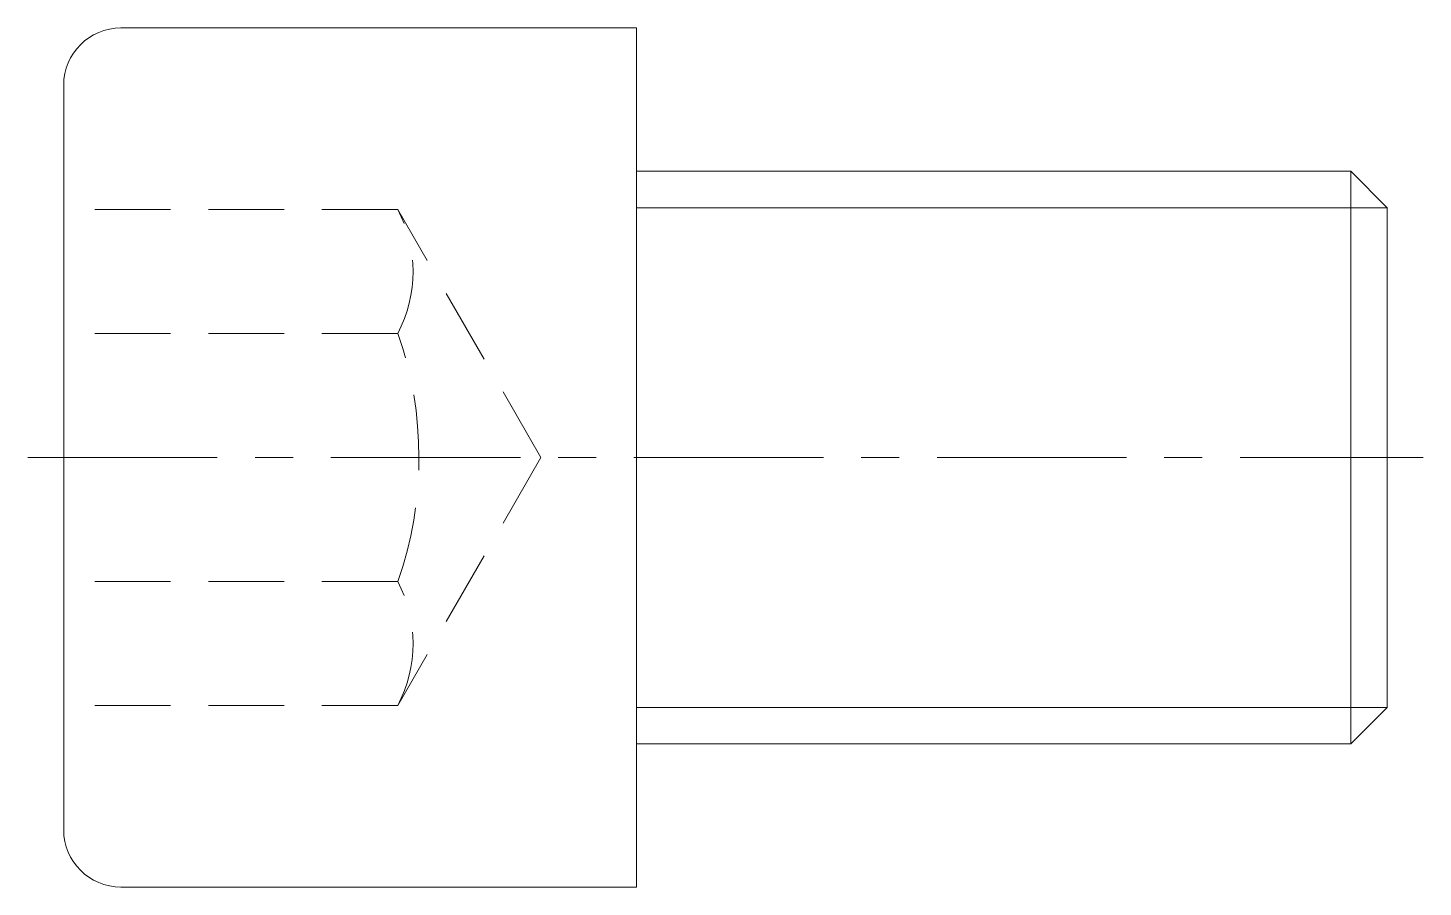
# Model space of a CAD drawing. Header units: millimetres. Extents: x -51 to 66, y -36 to 36.
import ezdxf

# ---------------------------------------------------------------- set-up
doc = ezdxf.new("R2010")
doc.units = ezdxf.units.MM
doc.header["$LTSCALE"] = 0.5
doc.linetypes.add('CENTER', pattern=[50.8, 31.75, -6.35, 6.35, -6.35])
doc.linetypes.add('HIDDEN', pattern=[9.525, 6.35, -3.175])
doc.layers.get('0').update_dxf_attribs({"color": 9, "lineweight": 15})

msp = doc.modelspace()

# ---------------------------------------------------------------- linework, layer by layer
at = {"ltscale": 0.5}
for p, q in [((-43.2, 36), (0, 36)), ((0, 36), (0, -36)), ((-48, 31.2), (-48, -31.2)), ((0, 24), (59.88, 24)), ((62.94, 20.93), (59.88, 24)), ((59.88, -24), (59.88, 24)), ((62.94, -20.94), (62.94, 20.93)), ((59.88, -24), (62.94, -20.94)), ((0, -24), (59.88, -24)), ((-43.2, -36), (0, -36))]:
    msp.add_line(p, q, dxfattribs=at)
at = {"color": 8, "linetype": 'HIDDEN', "ltscale": 2}
for p, q in [((-20, 20.78), (-48, 20.78)), ((-8, 0), (-20, 20.78)), ((-20, 10.39), (-48, 10.39)), ((-8, 0), (-20, -20.78)), ((-20, -10.39), (-48, -10.39)), ((-20, -20.78), (-48, -20.78))]:
    msp.add_line(p, q, dxfattribs=at)
at = {"color": 5, "ltscale": 0.5}
for p, q in [((0, 20.93), (62.94, 20.93)), ((0, -20.94), (62.94, -20.94))]:
    msp.add_line(p, q, dxfattribs=at)
at = {"color": 1, "linetype": 'CENTER'}
msp.add_line((-51, 0), (65.94, 0), dxfattribs=at)
at = {"ltscale": 0.5}
for centre, start, end in [((-43.2, 31.2), 90, 180), ((-43.2, -31.2), 180, 270)]:
    msp.add_arc(centre, 4.8, start, end, dxfattribs=at)
at = {"color": 8, "linetype": 'HIDDEN', "ltscale": 2}
for centre, radius, start, end in [((-29.88, 15.59), 11.16, 332.2632, 27.7368), ((-49.45, 0), 31.23, 340.5613, 19.4387), ((-29.88, -15.59), 11.16, 332.2632, 27.7368)]:
    msp.add_arc(centre, radius, start, end, dxfattribs=at)

doc.saveas('drawing.dxf')
